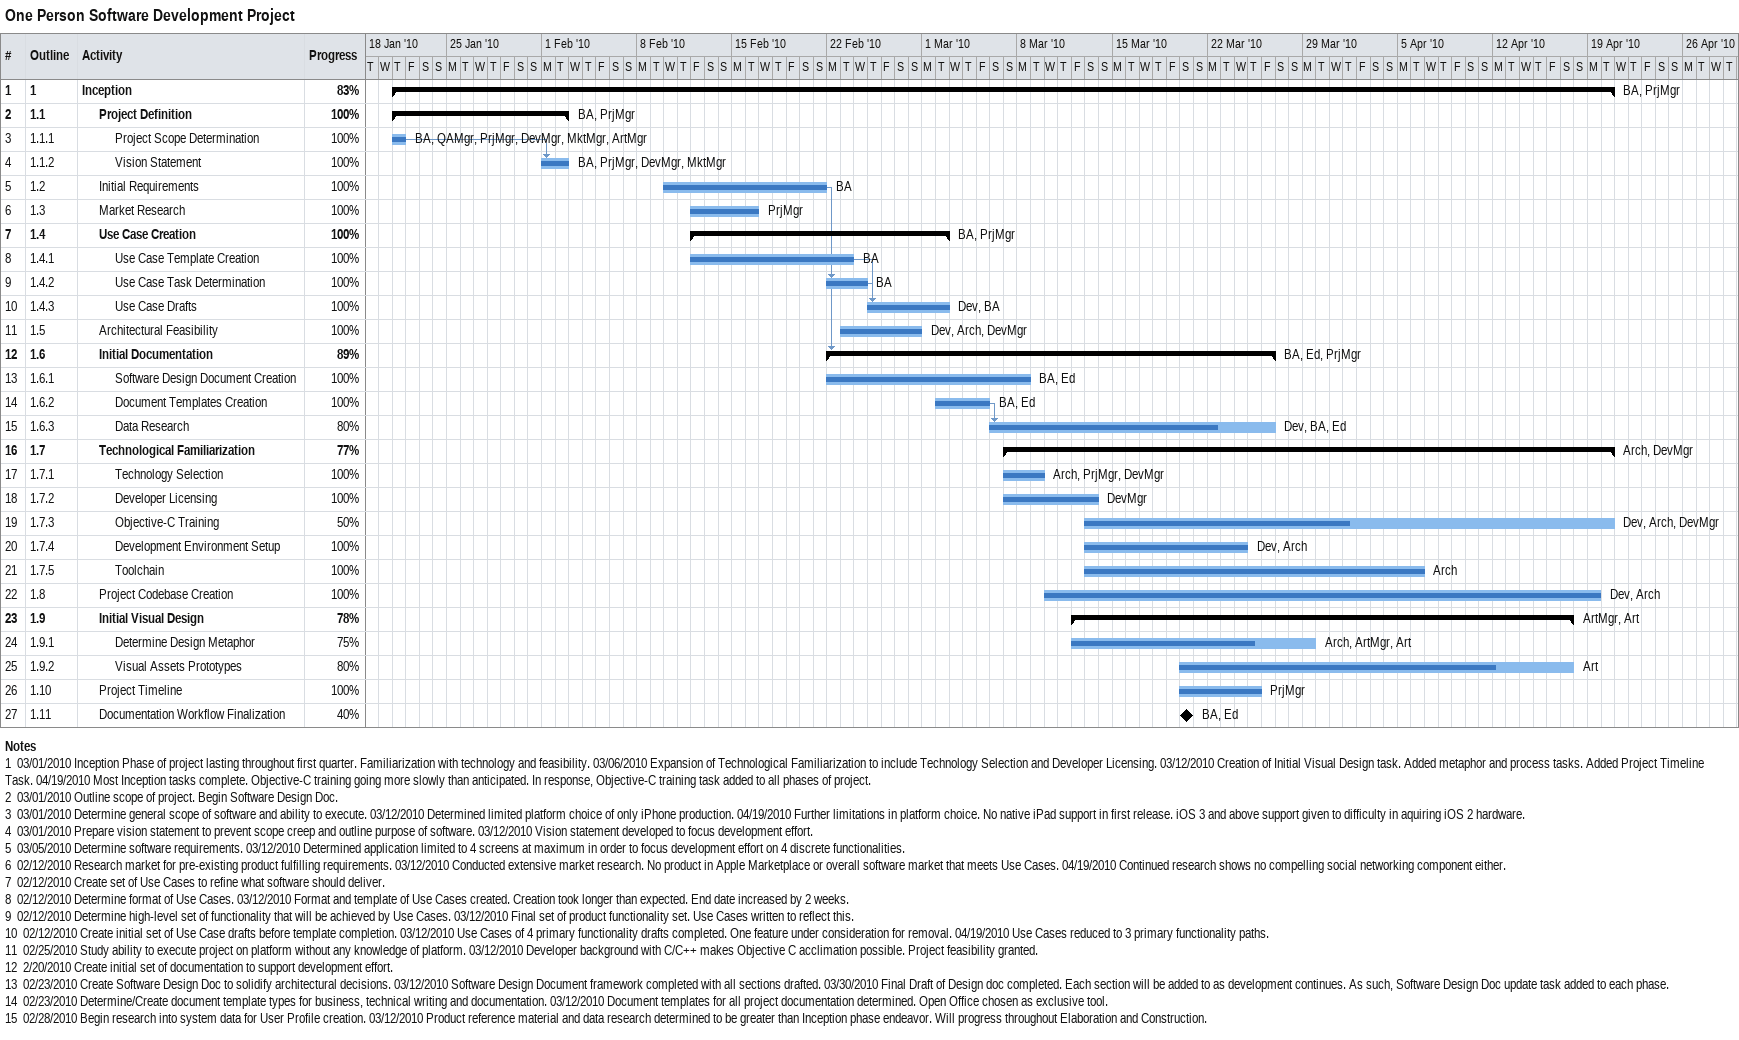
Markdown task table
One Person Software Development Project

| ID | WBS | Task | Start | Finish | Predecessors | Resources | % complete |
|---|---|---|---|---|---|---|---|
| 1 | 1 | **Inception** | 2010-01-21 | 2010-04-20 |  | BA, PrjMgr | 83 |
| 2 | 1.1 | **Project Definition** | 2010-01-21 | 2010-02-02 |  | BA, PrjMgr | 100 |
| 3 | 1.1.1 | Project Scope Determination | 2010-01-21 | 2010-01-21 |  | BA, QAMgr, PrjMgr, DevMgr, MktMgr, ArtMgr | 100 |
| 4 | 1.1.2 | Vision Statement | 2010-02-01 | 2010-02-02 | 3 | BA, PrjMgr, DevMgr, MktMgr | 100 |
| 5 | 1.2 | Initial Requirements | 2010-02-10 | 2010-02-21 |  | BA | 100 |
| 6 | 1.3 | Market Research | 2010-02-12 | 2010-02-16 |  | PrjMgr | 100 |
| 7 | 1.4 | **Use Case Creation** | 2010-02-12 | 2010-03-02 |  | BA, PrjMgr | 100 |
| 8 | 1.4.1 | Use Case Template Creation | 2010-02-12 | 2010-02-23 |  | BA | 100 |
| 9 | 1.4.2 | Use Case Task Determination | 2010-02-22 | 2010-02-24 | 5 | BA | 100 |
| 10 | 1.4.3 | Use Case Drafts | 2010-02-25 | 2010-03-02 | 8, 9 | Dev, BA | 100 |
| 11 | 1.5 | Architectural Feasibility | 2010-02-23 | 2010-02-28 |  | Dev, Arch, DevMgr | 100 |
| 12 | 1.6 | **Initial Documentation** | 2010-02-22 | 2010-03-26 | 5 | BA, Ed, PrjMgr | 89 |
| 13 | 1.6.1 | Software Design Document Creation | 2010-02-22 | 2010-03-08 |  | BA, Ed | 100 |
| 14 | 1.6.2 | Document Templates Creation | 2010-03-02 | 2010-03-05 |  | BA, Ed | 100 |
| 15 | 1.6.3 | Data Research | 2010-03-06 | 2010-03-26 | 14 | Dev, BA, Ed | 80 |
| 16 | 1.7 | **Technological Familiarization** | 2010-03-07 | 2010-04-20 |  | Arch, DevMgr | 77 |
| 17 | 1.7.1 | Technology Selection | 2010-03-07 | 2010-03-09 |  | Arch, PrjMgr, DevMgr | 100 |
| 18 | 1.7.2 | Developer Licensing | 2010-03-07 | 2010-03-13 |  | DevMgr | 100 |
| 19 | 1.7.3 | Objective-C Training | 2010-03-13 | 2010-04-20 |  | Dev, Arch, DevMgr | 50 |
| 20 | 1.7.4 | Development Environment Setup | 2010-03-13 | 2010-03-24 |  | Dev, Arch | 100 |
| 21 | 1.7.5 | Toolchain | 2010-03-13 | 2010-04-06 |  | Arch | 100 |
| 22 | 1.8 | Project Codebase Creation | 2010-03-10 | 2010-04-19 |  | Dev, Arch | 100 |
| 23 | 1.9 | **Initial Visual Design** | 2010-03-12 | 2010-04-17 |  | ArtMgr, Art | 78 |
| 24 | 1.9.1 | Determine Design Metaphor | 2010-03-12 | 2010-03-29 |  | Arch, ArtMgr, Art | 75 |
| 25 | 1.9.2 | Visual Assets Prototypes | 2010-03-20 | 2010-04-17 |  | Art | 80 |
| 26 | 1.10 | Project Timeline | 2010-03-20 | 2010-03-25 |  | PrjMgr | 100 |
| 27 | 1.11 | Documentation Workflow Finalization (milestone) | 2010-03-20 | 2010-03-20 |  | BA, Ed | 40 |

Notes
- 1: 03/01/2010 Inception Phase of project lasting throughout first quarter. Familiarization with technology and feasibility. 03/06/2010 Expansion of Technological Familiarization to include Technology Selection and Developer Licensing. 03/12/2010 Creation of Initial Visual Design task. Added metaphor and process tasks. Added Project Timeline Task. 04/19/2010 Most Inception tasks complete. Objective-C training going more slowly than anticipated. In response, Objective-C training task added to all phases of project.
- 2: 03/01/2010 Outline scope of project. Begin Software Design Doc.
- 3: 03/01/2010 Determine general scope of software and ability to execute. 03/12/2010 Determined limited platform choice of only iPhone production. 04/19/2010 Further limitations in platform choice. No native iPad support in first release. iOS 3 and above support given to difficulty in aquiring iOS 2 hardware.
- 4: 03/01/2010 Prepare vision statement to prevent scope creep and outline purpose of software. 03/12/2010 Vision statement developed to focus development effort.
- 5: 03/05/2010 Determine software requirements. 03/12/2010 Determined application limited to 4 screens at maximum in order to focus development effort on 4 discrete functionalities.
- 6: 02/12/2010 Research market for pre-existing product fulfilling requirements. 03/12/2010 Conducted extensive market research. No product in Apple Marketplace or overall software market that meets Use Cases. 04/19/2010 Continued research shows no compelling social networking component either.
- 7: 02/12/2010 Create set of Use Cases to refine what software should deliver.
- 8: 02/12/2010 Determine format of Use Cases. 03/12/2010 Format and template of Use Cases created. Creation took longer than expected. End date increased by 2 weeks.
- 9: 02/12/2010 Determine high-level set of functionality that will be achieved by Use Cases. 03/12/2010 Final set of product functionality set. Use Cases written to reflect this.
- 10: 02/12/2010 Create initial set of Use Case drafts before template completion. 03/12/2010 Use Cases of 4 primary functionality drafts completed. One feature under consideration for removal. 04/19/2010 Use Cases reduced to 3 primary functionality paths.
- 11: 02/25/2010 Study ability to execute project on platform without any knowledge of platform. 03/12/2010 Developer background with C/C++ makes Objective C acclimation possible. Project feasibility granted.
- 12: 2/20/2010 Create initial set of documentation to support development effort.
- 13: 02/23/2010 Create Software Design Doc to solidify architectural decisions. 03/12/2010 Software Design Document framework completed with all sections drafted. 03/30/2010 Final Draft of Design doc completed. Each section will be added to as development continues. As such, Software Design Doc update task added to each phase.
- 14: 02/23/2010 Determine/Create document template types for business, technical writing and documentation. 03/12/2010 Document templates for all project documentation determined. Open Office chosen as exclusive tool.
- 15: 02/28/2010 Begin research into system data for User Profile creation. 03/12/2010 Product reference material and data research determined to be greater than Inception phase endeavor. Will progress throughout Elaboration and Construction.
